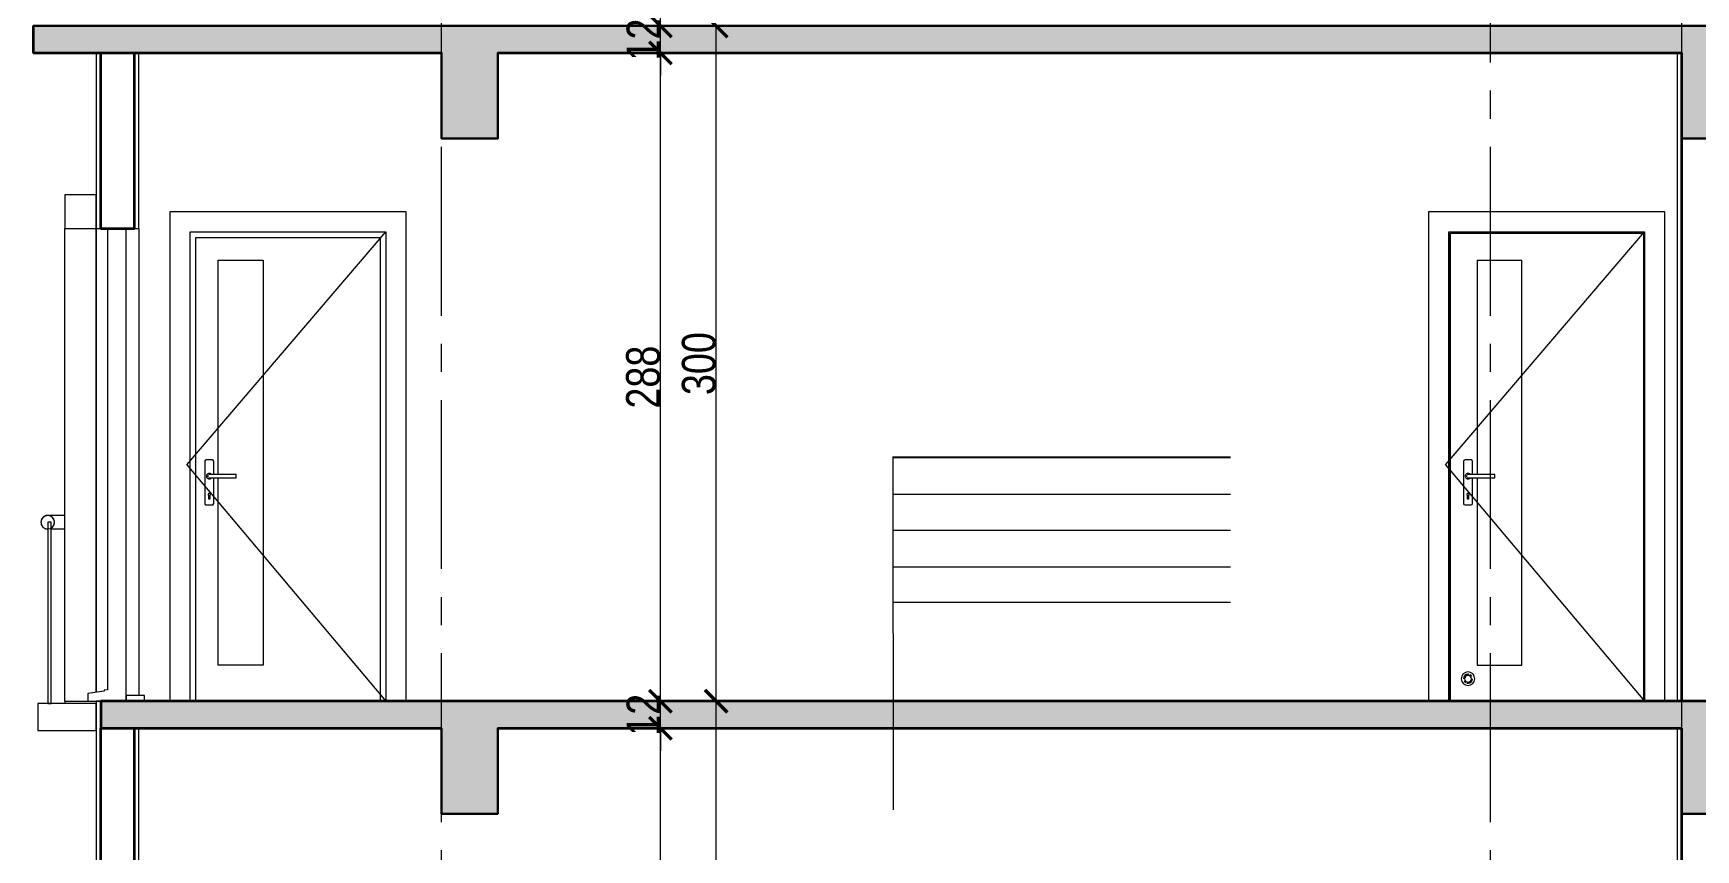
# Model space of a CAD drawing. Header units: millimetres. Extents: x 1373 to 40779, y 1939 to 6439.
# Drawn here: x 20245 to 20984, y 4710 to 5073 of the extents above; entities that cross this region are included whole.
import ezdxf

# ---------------------------------------------------------------- set-up
doc = ezdxf.new("R2010")
doc.units = ezdxf.units.MM
doc.linetypes.add('IMPORT-CENTER2', pattern=[112.5, 75, -12.5, 12.5, -12.5])
for name, color, linetype, lineweight in [('A-DETL', 6, 'Continuous', 30), ('A-DETL-GENF', 92, 'Continuous', 18), ('A-DOOR', 31, 'Continuous', 18), ('A-DOOR-FRAM', 31, 'Continuous', 18), ('A-FLOR-FNSH', 192, 'Continuous', 35), ('A-GLAZ', 151, 'Continuous', 18), ('A-WALL', 20, 'Continuous', 9), ('A-WALL-FNSH', 113, 'Continuous', 18), ('ESYA', 3, 'Continuous', 25), ('HESAPLAMALAR', 2, 'Continuous', 30), ('S-GRID', 252, 'IMPORT-CENTER2', 5), ('YAZI', 2, 'Continuous', 18)]:
    doc.layers.add(name, color=color, linetype=linetype, lineweight=lineweight)
doc.layers.add('MASSE', color=7, linetype='Continuous')
doc.styles.add('50', font='arial.ttf', dxfattribs={"width": 0.8})
doc.dimstyles.new('NERGİS', dxfattribs={"dimtxt": 15, "dimasz": 10, "dimexe": 20, "dimexo": 150, "dimgap": 0, "dimtad": 1, "dimdec": 0, "dimzin": 1, "dimtxsty": '50', "dimblk": 'ARCHTICK', "dimcen": 0, "dimse1": 1, "dimse2": 1, "dimclrd": 56, "dimclrt": 56, "dimazin": 3, "dimtfac": 1, "dimtdec": 0, "dimtix": 1, "dimtmove": 2, "dimatfit": 2, "dimldrblk": 'DOTSMALL', "dimlwd": 0, "dimlwe": -1, "dimarcsym": 0})

# ---------------------------------------------------------------- blocks, each defined once
blk = doc.blocks.new('Tpl Variable Casement1 - _FRANSUZ-2080562-Schnitt 0')
at = {"layer": 'A-GLAZ'}
for p, q in [((-1248.71, 625), (-1248.71, 610)), ((-1234.71, 625), (-1248.71, 625)), ((-1234.71, 610), (-1234.71, 625)), ((-1248.71, 610), (-1234.71, 610)), ((-1248.71, 400), (-1248.71, 610)), ((-1234.71, 610), (-1234.71, 403.95)), ((-1221.41, 610), (-1229.71, 610)), ((-1229.71, 610), (-1229.71, 405.1)), ((-1221.41, 400), (-1221.41, 610)), ((-1248.71, 482.53), (-1256.28, 482.53)), ((-1254.71, 479.53), (-1256.28, 479.53)), ((-1256.28, 479.53), (-1256.28, 399)), ((-1254.71, 399), (-1254.71, 479.53)), ((-1254.71, 476.53), (-1248.71, 476.53)), ((-1248.71, 400), (-1238.46, 400)), ((-1248.71, 400), (-1248.71, 399)), ((-1231.21, 404.47), (-1238.46, 403.38)), ((-1238.46, 403.38), (-1238.46, 400)), ((-1238.46, 400), (-1221.41, 400)), ((-1229.71, 405.1), (-1231.21, 404.97)), ((-1231.21, 404.97), (-1231.21, 404.47)), ((-1213.21, 402.5), (-1221.41, 402.5)), ((-1221.41, 402.5), (-1221.41, 400)), ((-1221.41, 400), (-1213.21, 400)), ((-1213.21, 400), (-1213.21, 402.5)), ((-1234.71, 399), (-1260.71, 399)), ((-1260.71, 399), (-1260.71, 387)), ((-1256.28, 399), (-1254.71, 399)), ((-1234.71, 387), (-1234.71, 399)), ((-1260.71, 387), (-1234.71, 387))]:
    blk.add_line(p, q, dxfattribs=at)
for start, end in [(360, 180), (180, 360)]:
    blk.add_arc((-1256.28, 479.53), 3, start, end, dxfattribs=at)
for points, knots in [([(-1258.75, 481.24), (-1258.79, 481.17), (-1258.91, 480.99), (-1259.06, 480.68), (-1259.23, 480.19), (-1259.28, 479.79), (-1259.28, 479.53)], [0.807426, 0.807426, 0.807426, 0.807426, 0.8333333, 0.875, 0.9166667, 1, 1, 1, 1]), ([(-1257.27, 482.36), (-1257.32, 482.34), (-1257.44, 482.3), (-1257.61, 482.22), (-1257.78, 482.13), (-1257.95, 482.03), (-1258.16, 481.87), (-1258.36, 481.7), (-1258.54, 481.51), (-1258.62, 481.41), (-1258.66, 481.36)], [0.6072307, 0.6072307, 0.6072307, 0.6072307, 0.625, 0.6458333, 0.6666667, 0.6875, 0.7083333, 0.75, 0.7708333, 0.7916667, 0.7916667, 0.7916667, 0.7916667]), ([(-1255.5, 482.43), (-1255.57, 482.45), (-1255.69, 482.48), (-1255.89, 482.51), (-1256.08, 482.53), (-1256.28, 482.53), (-1256.48, 482.53), (-1256.67, 482.51), (-1256.86, 482.48), (-1257.04, 482.44), (-1257.14, 482.4), (-1257.19, 482.39)], [0.4166667, 0.4166667, 0.4166667, 0.4166667, 0.4375, 0.4583333, 0.4791667, 0.5, 0.5208333, 0.5416667, 0.5625, 0.5833333, 0.5979088, 0.5979088, 0.5979088, 0.5979088]), ([(-1253.9, 481.36), (-1253.94, 481.41), (-1254.02, 481.51), (-1254.2, 481.7), (-1254.45, 481.92), (-1254.72, 482.1), (-1254.95, 482.22), (-1255.12, 482.3), (-1255.23, 482.34), (-1255.29, 482.36)], [0.2083333, 0.2083333, 0.2083333, 0.2083333, 0.2291667, 0.25, 0.2916667, 0.3333333, 0.3541667, 0.375, 0.3927693, 0.3927693, 0.3927693, 0.3927693]), ([(-1253.28, 479.53), (-1253.28, 479.79), (-1253.33, 480.19), (-1253.5, 480.68), (-1253.65, 480.99), (-1253.77, 481.17), (-1253.81, 481.24)], [0, 0, 0, 0, 0.0833333, 0.125, 0.1666667, 0.192574, 0.192574, 0.192574, 0.192574]), ([(-1259.28, 479.53), (-1259.28, 479.27), (-1259.23, 478.88), (-1259.06, 478.38), (-1258.91, 478.07), (-1258.79, 477.89), (-1258.75, 477.82)], [0, 0, 0, 0, 0.0833333, 0.125, 0.1666667, 0.192574, 0.192574, 0.192574, 0.192574]), ([(-1258.66, 477.7), (-1258.62, 477.65), (-1258.54, 477.55), (-1258.36, 477.36), (-1258.11, 477.14), (-1257.84, 476.96), (-1257.61, 476.84), (-1257.44, 476.76), (-1257.32, 476.72), (-1257.27, 476.7)], [0.2083333, 0.2083333, 0.2083333, 0.2083333, 0.2291667, 0.25, 0.2916667, 0.3333333, 0.3541667, 0.375, 0.3927693, 0.3927693, 0.3927693, 0.3927693]), ([(-1257.2, 476.68), (-1257.15, 476.66), (-1257.04, 476.63), (-1256.86, 476.59), (-1256.67, 476.55), (-1256.48, 476.54), (-1256.34, 476.53), (-1256.28, 476.53)], [0.40046517, 0.40046517, 0.40046517, 0.40046517, 0.41666667, 0.4375, 0.45833333, 0.47916667, 0.5, 0.5, 0.5, 0.5]), ([(-1254.71, 476.98), (-1254.67, 477), (-1254.59, 477.05), (-1254.4, 477.19), (-1254.2, 477.36), (-1254.02, 477.55), (-1253.94, 477.65), (-1253.9, 477.7)], [0.675784, 0.675784, 0.675784, 0.675784, 0.6875, 0.7083333, 0.75, 0.7708333, 0.7916667, 0.7916667, 0.7916667, 0.7916667]), ([(-1253.81, 477.82), (-1253.77, 477.89), (-1253.65, 478.07), (-1253.5, 478.38), (-1253.33, 478.88), (-1253.28, 479.27), (-1253.28, 479.53)], [0.807426, 0.807426, 0.807426, 0.807426, 0.8333333, 0.875, 0.9166667, 1, 1, 1, 1])]:
    blk.add_open_spline(points, degree=3, knots=knots, dxfattribs=at)
blk = doc.blocks.new('Tpl Variable Casement1 - _FRANSUZ-V4-Schnitt 0')
at = {"layer": 'A-GLAZ'}
for points, knots in [([(-1258.75, 481.24), (-1258.79, 481.17), (-1258.91, 480.99), (-1259.06, 480.68), (-1259.23, 480.19), (-1259.28, 479.79), (-1259.28, 479.53)], [0.807426, 0.807426, 0.807426, 0.807426, 0.8333333, 0.875, 0.9166667, 1, 1, 1, 1]), ([(-1257.27, 482.36), (-1257.32, 482.34), (-1257.44, 482.3), (-1257.61, 482.22), (-1257.78, 482.13), (-1257.95, 482.03), (-1258.16, 481.87), (-1258.36, 481.7), (-1258.54, 481.51), (-1258.62, 481.41), (-1258.66, 481.36)], [0.6072307, 0.6072307, 0.6072307, 0.6072307, 0.625, 0.6458333, 0.6666667, 0.6875, 0.7083333, 0.75, 0.7708333, 0.7916667, 0.7916667, 0.7916667, 0.7916667]), ([(-1256.28, 482.53), (-1256.34, 482.53), (-1256.47, 482.53), (-1256.67, 482.51), (-1256.87, 482.48), (-1257.04, 482.44), (-1257.14, 482.4), (-1257.19, 482.39)], [0.5, 0.5, 0.5, 0.5, 0.52083333, 0.54166667, 0.5625, 0.58333333, 0.59790884, 0.59790884, 0.59790884, 0.59790884]), ([(-1259.28, 479.53), (-1259.28, 479.27), (-1259.23, 478.88), (-1259.06, 478.38), (-1258.91, 478.07), (-1258.79, 477.89), (-1258.75, 477.82)], [0, 0, 0, 0, 0.0833333, 0.125, 0.1666667, 0.192574, 0.192574, 0.192574, 0.192574]), ([(-1258.66, 477.7), (-1258.62, 477.65), (-1258.54, 477.55), (-1258.36, 477.36), (-1258.11, 477.14), (-1257.84, 476.96), (-1257.61, 476.84), (-1257.44, 476.76), (-1257.32, 476.72), (-1257.27, 476.7)], [0.2083333, 0.2083333, 0.2083333, 0.2083333, 0.2291667, 0.25, 0.2916667, 0.3333333, 0.3541667, 0.375, 0.3927693, 0.3927693, 0.3927693, 0.3927693]), ([(-1257.2, 476.68), (-1257.15, 476.66), (-1257.04, 476.63), (-1256.87, 476.59), (-1256.67, 476.55), (-1256.47, 476.54), (-1256.34, 476.53), (-1256.28, 476.53)], [0.40046517, 0.40046517, 0.40046517, 0.40046517, 0.41666667, 0.4375, 0.45833333, 0.47916667, 0.5, 0.5, 0.5, 0.5])]:
    blk.add_open_spline(points, degree=3, knots=knots, dxfattribs=at)
blk = doc.blocks.new('KOEWKOEW')
at = {"layer": 'YAZI', "linetype": 'Continuous', "lineweight": 0}
for p, q in [((28185.88, 4635.87), (28335.91, 4635.87)), ((28185.88, 4635.87), (28185.96, 4479.1)), ((28335.91, 4635.43), (28185.88, 4635.43)), ((28335.91, 4619.25), (28185.88, 4619.25)), ((28335.91, 4603.25), (28185.88, 4603.25)), ((28335.91, 4586.84), (28185.88, 4586.84)), ((28335.91, 4571.25), (28185.86, 4571.25))]:
    blk.add_line(p, q, dxfattribs=at)
blk = doc.blocks.new('_ArchTick')
at = {"color": 0, "linetype": 'ByBlock', "const_width": 0.15}
blk.add_lwpolyline([(-0.5, -0.5), (0.5, 0.5)], dxfattribs=at)
blk = doc.blocks.new('*D18551')
at = {"layer": 'Defpoints', "color": 0, "transparency": 16777216}
for p in [(20523.35, 4763.76), (20565.11, 4763.76), (20568.91, 4475.76)]:
    blk.add_point(p, dxfattribs=at)
at = {"layer": 'MASSE', "color": 56, "lineweight": 0, "transparency": 16777216}
blk.add_line((20523.35, 4475.76), (20523.35, 4763.76), dxfattribs=at)
at = {"layer": 'MASSE', "color": 56, "lineweight": 0, "transparency": 16777216, "xscale": 10, "yscale": 10, "zscale": 10}
for p, rotation in [((20523.35, 4763.76), 90), ((20523.35, 4475.76), 270)]:
    blk.add_blockref('_ArchTick', p, dxfattribs=dict(at, rotation=rotation))
at = {"layer": 'MASSE', "color": 56, "transparency": 16777216, "insert": (20515.69, 4619.76), "char_height": 15, "attachment_point": 5, "rotation": 90, "style": '50'}
blk.add_mtext('288', dxfattribs=at)
blk = doc.blocks.new('_DotSmall')
at = {"layer": 'ESYA', "color": 0, "const_width": 0.5}
blk.add_lwpolyline([(-0.0625, 0, 1), (0.0625, 0, 1)], format="xyb", close=True, dxfattribs=at)
blk = doc.blocks.new('*D18552')
at = {"layer": 'Defpoints', "color": 0, "transparency": 16777216}
for p in [(20523.35, 4775.76), (20577.52, 4775.76), (20565.11, 4763.76)]:
    blk.add_point(p, dxfattribs=at)
at = {"layer": 'MASSE', "color": 56, "lineweight": 0, "transparency": 16777216}
for p, q in [((20523.35, 4775.76), (20523.35, 4785.76)), ((20523.35, 4763.76), (20523.35, 4775.76)), ((20523.35, 4763.76), (20523.35, 4753.76))]:
    blk.add_line(p, q, dxfattribs=at)
at = {"layer": 'MASSE', "color": 56, "lineweight": 0, "transparency": 16777216, "xscale": 10, "yscale": 10, "zscale": 10}
for p, rotation in [((20523.35, 4775.76), 270), ((20523.35, 4763.76), 90)]:
    blk.add_blockref('_ArchTick', p, dxfattribs=dict(at, rotation=rotation))
at = {"layer": 'MASSE', "color": 56, "transparency": 16777216, "insert": (20515.82, 4769.76), "char_height": 15, "attachment_point": 5, "rotation": 90, "style": '50'}
blk.add_mtext('12', dxfattribs=at)
blk = doc.blocks.new('*D18553')
at = {"layer": 'Defpoints', "color": 0, "transparency": 16777216}
for p in [(20523.35, 5063.76), (20541.61, 5063.76), (20577.52, 4775.76)]:
    blk.add_point(p, dxfattribs=at)
at = {"layer": 'MASSE', "color": 56, "lineweight": 0, "transparency": 16777216}
blk.add_line((20523.35, 4775.76), (20523.35, 5063.76), dxfattribs=at)
at = {"layer": 'MASSE', "color": 56, "lineweight": 0, "transparency": 16777216, "xscale": 10, "yscale": 10, "zscale": 10}
for p, rotation in [((20523.35, 5063.76), 90), ((20523.35, 4775.76), 270)]:
    blk.add_blockref('_ArchTick', p, dxfattribs=dict(at, rotation=rotation))
at = {"layer": 'MASSE', "color": 56, "transparency": 16777216, "insert": (20515.69, 4919.76), "char_height": 15, "attachment_point": 5, "rotation": 90, "style": '50'}
blk.add_mtext('288', dxfattribs=at)
blk = doc.blocks.new('*D18554')
at = {"layer": 'Defpoints', "color": 0, "transparency": 16777216}
for p in [(20523.35, 5075.76), (20550.65, 5075.76), (20541.61, 5063.76)]:
    blk.add_point(p, dxfattribs=at)
at = {"layer": 'MASSE', "color": 56, "lineweight": 0, "transparency": 16777216}
for p, q in [((20523.35, 5075.76), (20523.35, 5085.76)), ((20523.35, 5063.76), (20523.35, 5075.76)), ((20523.35, 5063.76), (20523.35, 5053.76))]:
    blk.add_line(p, q, dxfattribs=at)
at = {"layer": 'MASSE', "color": 56, "lineweight": 0, "transparency": 16777216, "xscale": 10, "yscale": 10, "zscale": 10}
for p, rotation in [((20523.35, 5075.76), 270), ((20523.35, 5063.76), 90)]:
    blk.add_blockref('_ArchTick', p, dxfattribs=dict(at, rotation=rotation))
at = {"layer": 'MASSE', "color": 56, "transparency": 16777216, "insert": (20515.82, 5069.76), "char_height": 15, "attachment_point": 5, "rotation": 90, "style": '50'}
blk.add_mtext('12', dxfattribs=at)
blk = doc.blocks.new('*D18560')
at = {"layer": 'Defpoints', "color": 0, "transparency": 16777216}
for p in [(20548.14, 4775.76), (20548.14, 4775.76), (20548.14, 4475.76)]:
    blk.add_point(p, dxfattribs=at)
at = {"layer": 'MASSE', "color": 56, "lineweight": 0, "transparency": 16777216}
blk.add_line((20548.14, 4475.76), (20548.14, 4775.76), dxfattribs=at)
at = {"layer": 'MASSE', "color": 56, "lineweight": 0, "transparency": 16777216, "xscale": 10, "yscale": 10, "zscale": 10}
for p, rotation in [((20548.14, 4775.76), 90), ((20548.14, 4475.76), 270)]:
    blk.add_blockref('_ArchTick', p, dxfattribs=dict(at, rotation=rotation))
at = {"layer": 'MASSE', "color": 56, "transparency": 16777216, "insert": (20540.48, 4625.76), "char_height": 15, "attachment_point": 5, "rotation": 90, "style": '50'}
blk.add_mtext('300', dxfattribs=at)
blk = doc.blocks.new('*D18561')
at = {"layer": 'Defpoints', "color": 0, "transparency": 16777216}
for p in [(20548.14, 5075.76), (20550.65, 5075.76), (20548.14, 4775.76)]:
    blk.add_point(p, dxfattribs=at)
at = {"layer": 'MASSE', "color": 56, "lineweight": 0, "transparency": 16777216}
blk.add_line((20548.14, 4775.76), (20548.14, 5075.76), dxfattribs=at)
at = {"layer": 'MASSE', "color": 56, "lineweight": 0, "transparency": 16777216, "xscale": 10, "yscale": 10, "zscale": 10}
for p, rotation in [((20548.14, 5075.76), 90), ((20548.14, 4775.76), 270)]:
    blk.add_blockref('_ArchTick', p, dxfattribs=dict(at, rotation=rotation))
at = {"layer": 'MASSE', "color": 56, "transparency": 16777216, "insert": (20540.48, 4925.76), "char_height": 15, "attachment_point": 5, "rotation": 90, "style": '50'}
blk.add_mtext('300', dxfattribs=at)

msp = doc.modelspace()

# ---------------------------------------------------------------- hatches: boundary and pattern name
at = {"layer": 'A-DETL-GENF'}
h = msp.add_hatch(dxfattribs=at)
h.set_pattern_fill('ANSI33', color=153, style=0)
h.set_pattern_definition([(45, (-2026.8924, 6887.495), (-4.490128, 4.490128), []), (45, (-2022.402, 6887.495), (-4.490128, 4.490128), [3.175, -1.5875])])
h.paths.add_polyline_path([(21976.28, 5063.76), (22106.4, 5063.76), (22106.4, 5075.76), (21002.31, 5075.76), (20426.03, 5075.76), (20244.56, 5075.76), (20244.56, 5063.76), (20426.03, 5063.76), (20426.03, 5025.76), (20451.03, 5025.76), (20451.03, 5063.76), (20977.31, 5063.76), (20977.31, 5025.76), (21002.31, 5025.76), (21002.31, 5063.76), (21417.31, 5063.76), (21417.31, 5025.76), (21442.31, 5025.76), (21442.31, 5063.76), (21951.28, 5063.76), (21951.28, 5025.76), (21976.28, 5025.76)])
h = msp.add_hatch(dxfattribs=at)
h.set_pattern_fill('ANSI33', color=153, style=0)
h.set_pattern_definition([(45, (-2026.8924, 7487.495), (-4.490128, 4.490128), []), (45, (-2022.402, 7487.495), (-4.490128, 4.490128), [3.175, -1.5875])])
h.paths.add_polyline_path([(20451.03, 4763.76), (20977.31, 4763.76), (20977.31, 4725.76), (21002.31, 4725.76), (21002.31, 4775.76), (20426.03, 4775.76), (20274.56, 4775.76), (20274.56, 4763.76), (20426.03, 4763.76), (20426.03, 4725.76), (20451.03, 4725.76)])
h.paths.add_polyline_path([(21442.31, 4763.76), (21951.28, 4763.76), (21951.28, 4725.76), (21976.28, 4725.76), (21976.28, 4763.76), (22076.37, 4763.76), (22076.37, 4775.76), (21267.31, 4775.76), (21267.31, 4763.76), (21417.31, 4763.76), (21417.31, 4725.76), (21442.31, 4725.76)])

# ---------------------------------------------------------------- linework, layer by layer
at = {"layer": 'A-DETL'}
msp.add_lwpolyline([(21002.31, 5075.76), (20426.03, 5075.76), (20244.56, 5075.76), (20244.56, 5063.76), (20426.03, 5063.76), (20426.03, 5025.76), (20451.03, 5025.76), (20451.03, 5063.76), (20977.31, 5063.76), (20977.31, 5025.76), (21002.31, 5025.76), (21002.31, 5063.76)], dxfattribs=at)
msp.add_lwpolyline([(20426.03, 4775.76), (20274.56, 4775.76), (20274.56, 4763.76), (20426.03, 4763.76), (20426.03, 4725.76), (20451.03, 4725.76), (20451.03, 4763.76), (20977.31, 4763.76), (20977.31, 4725.76), (21002.31, 4725.76), (21002.31, 4775.76)], close=True, dxfattribs=at)
at = {"layer": 'A-DOOR'}
for p, q in [((20312.8, 4880.76), (20401.3, 4984.26)), ((20872.31, 4880.76), (20960.81, 4984.26)), ((20960.31, 4983.76), (20874.31, 4983.76)), ((20874.31, 4775.76), (20874.31, 4983.76)), ((20960.31, 4983.76), (20960.31, 4775.76)), ((20326.8, 4876.42), (20326.8, 4971.76)), ((20326.8, 4971.76), (20346.8, 4971.76)), ((20346.8, 4971.76), (20346.8, 4791.76)), ((20886.31, 4971.76), (20886.31, 4876.42)), ((20886.31, 4971.76), (20906.31, 4971.76)), ((20906.31, 4791.76), (20906.31, 4971.76)), ((20312.8, 4880.76), (20401.3, 4775.76)), ((20320.8, 4882.28), (20320.8, 4863.62)), ((20324.13, 4882.95), (20321.47, 4882.95)), ((20324.8, 4876.43), (20324.8, 4882.28)), ((20872.31, 4880.76), (20960.81, 4775.76)), ((20880.31, 4882.28), (20880.31, 4863.62)), ((20883.65, 4882.95), (20880.98, 4882.95)), ((20884.31, 4876.43), (20884.31, 4882.28)), ((20334.8, 4876.46), (20323.8, 4876.46)), ((20323.8, 4875.06), (20334.8, 4875.06)), ((20324.8, 4863.62), (20324.8, 4875.08)), ((20326.8, 4791.76), (20326.8, 4875.08)), ((20334.8, 4875.76), (20334.8, 4876.46)), ((20334.8, 4875.06), (20334.8, 4875.76)), ((20894.31, 4876.46), (20883.31, 4876.46)), ((20883.31, 4875.06), (20894.31, 4875.06)), ((20884.31, 4863.62), (20884.31, 4875.08)), ((20886.31, 4875.08), (20886.31, 4791.76)), ((20894.31, 4875.76), (20894.31, 4876.46)), ((20894.31, 4875.06), (20894.31, 4875.76)), ((20321.47, 4862.95), (20324.13, 4862.95)), ((20322.55, 4865.52), (20322.55, 4867.15)), ((20323.05, 4865.52), (20322.55, 4865.52)), ((20323.05, 4867.15), (20323.05, 4865.52)), ((20880.98, 4862.95), (20883.65, 4862.95)), ((20882.06, 4865.52), (20882.06, 4867.15)), ((20882.56, 4865.52), (20882.06, 4865.52)), ((20882.56, 4867.15), (20882.56, 4865.52)), ((20346.8, 4791.76), (20326.8, 4791.76)), ((20886.31, 4791.76), (20906.31, 4791.76))]:
    msp.add_line(p, q, dxfattribs=at)
at = {"layer": 'A-DOOR', "flags": 128}
for points in [[(20323.8, 4876.46), (20323.76, 4876.46), (20323.72, 4876.46), (20323.68, 4876.46), (20323.64, 4876.46), (20323.6, 4876.46), (20323.56, 4876.46), (20323.52, 4876.46), (20323.48, 4876.46), (20323.45, 4876.46), (20323.41, 4876.46), (20323.37, 4876.46), (20323.34, 4876.46), (20323.3, 4876.46), (20323.27, 4876.46), (20323.23, 4876.46), (20323.2, 4876.46), (20323.17, 4876.46), (20323.14, 4876.46), (20323.11, 4876.46), (20323.08, 4876.46), (20323.05, 4876.46), (20323.03, 4876.46), (20323, 4876.46), (20322.98, 4876.46), (20322.96, 4876.46), (20322.94, 4876.46), (20322.92, 4876.46), (20322.9, 4876.46), (20322.88, 4876.46), (20322.87, 4876.46), (20322.85, 4876.46), (20322.84, 4876.46), (20322.83, 4876.46), (20322.82, 4876.46), (20322.81, 4876.46), (20322.81, 4876.46), (20322.8, 4876.46), (20322.8, 4876.46), (20322.8, 4876.46)], [(20322.8, 4875.06), (20322.8, 4875.06), (20322.8, 4875.06), (20322.81, 4875.06), (20322.81, 4875.06), (20322.82, 4875.06), (20322.83, 4875.06), (20322.84, 4875.06), (20322.85, 4875.06), (20322.86, 4875.06), (20322.88, 4875.06), (20322.89, 4875.06), (20322.91, 4875.06), (20322.93, 4875.06), (20322.95, 4875.06), (20322.97, 4875.06), (20323, 4875.06), (20323.02, 4875.06), (20323.05, 4875.06), (20323.07, 4875.06), (20323.1, 4875.06), (20323.13, 4875.06), (20323.16, 4875.06), (20323.19, 4875.06), (20323.23, 4875.06), (20323.26, 4875.06), (20323.29, 4875.06), (20323.33, 4875.06), (20323.36, 4875.06), (20323.4, 4875.06), (20323.44, 4875.06), (20323.47, 4875.06), (20323.51, 4875.06), (20323.55, 4875.06), (20323.59, 4875.06), (20323.63, 4875.06), (20323.67, 4875.06), (20323.71, 4875.06), (20323.75, 4875.06), (20323.79, 4875.06), (20323.8, 4875.06)], [(20883.31, 4876.46), (20883.27, 4876.46), (20883.23, 4876.46), (20883.19, 4876.46), (20883.16, 4876.46), (20883.12, 4876.46), (20883.08, 4876.46), (20883.04, 4876.46), (20883, 4876.46), (20882.96, 4876.46), (20882.92, 4876.46), (20882.89, 4876.46), (20882.85, 4876.46), (20882.82, 4876.46), (20882.78, 4876.46), (20882.75, 4876.46), (20882.72, 4876.46), (20882.69, 4876.46), (20882.65, 4876.46), (20882.63, 4876.46), (20882.6, 4876.46), (20882.57, 4876.46), (20882.54, 4876.46), (20882.52, 4876.46), (20882.5, 4876.46), (20882.47, 4876.46), (20882.45, 4876.46), (20882.43, 4876.46), (20882.41, 4876.46), (20882.4, 4876.46), (20882.38, 4876.46), (20882.37, 4876.46), (20882.36, 4876.46), (20882.35, 4876.46), (20882.34, 4876.46), (20882.33, 4876.46), (20882.32, 4876.46), (20882.32, 4876.46), (20882.32, 4876.46), (20882.31, 4876.46)], [(20882.31, 4875.06), (20882.32, 4875.06), (20882.32, 4875.06), (20882.32, 4875.06), (20882.33, 4875.06), (20882.33, 4875.06), (20882.34, 4875.06), (20882.35, 4875.06), (20882.37, 4875.06), (20882.38, 4875.06), (20882.39, 4875.06), (20882.41, 4875.06), (20882.43, 4875.06), (20882.45, 4875.06), (20882.47, 4875.06), (20882.49, 4875.06), (20882.51, 4875.06), (20882.54, 4875.06), (20882.56, 4875.06), (20882.59, 4875.06), (20882.62, 4875.06), (20882.65, 4875.06), (20882.68, 4875.06), (20882.71, 4875.06), (20882.74, 4875.06), (20882.77, 4875.06), (20882.81, 4875.06), (20882.84, 4875.06), (20882.88, 4875.06), (20882.92, 4875.06), (20882.95, 4875.06), (20882.99, 4875.06), (20883.03, 4875.06), (20883.07, 4875.06), (20883.11, 4875.06), (20883.14, 4875.06), (20883.18, 4875.06), (20883.22, 4875.06), (20883.26, 4875.06), (20883.3, 4875.06), (20883.31, 4875.06)]]:
    msp.add_lwpolyline(points, dxfattribs=at)
at = {"layer": 'A-DOOR'}
for centre, radius, start, end in [((20321.47, 4882.28), 0.668, 90, 180), ((20321.47, 4882.28), 0.668, 90, 150), ((20324.13, 4882.28), 0.668, 0, 90), ((20324.13, 4882.28), 0.668, 30, 90), ((20880.98, 4882.28), 0.668, 90, 180), ((20883.65, 4882.28), 0.668, 0, 90), ((20322.8, 4875.76), 1.22, 33.86369, 180), ((20322.8, 4875.76), 1.22, 180, 326.13325), ((20322.8, 4875.76), 1.22, 195, 225), ((20322.8, 4875.76), 1.22, 105, 134.81322), ((20322.8, 4875.76), 0.7, 150, 180), ((20322.8, 4875.76), 0.7, 180, 210), ((20322.8, 4875.76), 1.22, 240, 270), ((20322.8, 4875.76), 0.7, 75, 120), ((20322.8, 4875.76), 0.7, 240, 285), ((20322.8, 4875.76), 1.22, 60, 90), ((20322.8, 4875.76), 1.22, 285, 326.13325), ((20322.8, 4875.76), 1.22, 33.86369, 45), ((20882.31, 4875.76), 1.22, 33.86369, 180), ((20882.31, 4875.76), 1.22, 180, 326.13325), ((20882.31, 4875.76), 0.7, 150, 180), ((20882.31, 4875.76), 0.7, 180, 210), ((20882.31, 4875.76), 0.7, 75, 120), ((20882.31, 4875.76), 0.7, 240, 285), ((20321.47, 4863.62), 0.668, 180, 270), ((20321.47, 4863.62), 0.668, 210, 270), ((20322.8, 4867.59), 0.5, 300, 240), ((20324.13, 4863.62), 0.668, 270, 0), ((20324.13, 4863.62), 0.668, 270, 330), ((20880.98, 4863.62), 0.668, 180, 270), ((20882.31, 4867.59), 0.5, 300, 240), ((20883.65, 4863.62), 0.668, 270, 0), ((20882.31, 4785.76), 3, 90, 270), ((20882.31, 4785.76), 3, 270, 90), ((20882.31, 4785.76), 1.98, 90, 180), ((20882.31, 4785.76), 1.98, 209.12526, 239.69802), ((20882.31, 4785.76), 1.5, 90, 270), ((20882.31, 4785.76), 1.98, 254.95624, 270), ((20882.31, 4785.76), 1.5, 270, 90), ((20882.31, 4785.76), 1.98, 270, 0), ((20882.31, 4785.76), 1.98, 74.95624, 89.77986), ((20882.31, 4785.76), 1.98, 29.12526, 59.69802)]:
    msp.add_arc(centre, radius, start, end, dxfattribs=at)
at = {"layer": 'A-DOOR-FRAM'}
for p, q in [((20410.3, 4993.26), (20305.3, 4993.26)), ((20305.3, 4993.26), (20305.3, 4775.76)), ((20410.3, 4775.76), (20410.3, 4993.26)), ((20969.81, 4993.26), (20864.81, 4993.26)), ((20864.81, 4993.26), (20864.81, 4775.76)), ((20969.81, 4775.76), (20969.81, 4993.26)), ((20314.3, 4775.76), (20314.3, 4984.26)), ((20314.3, 4984.26), (20401.3, 4984.26)), ((20316.8, 4775.76), (20316.8, 4981.76)), ((20316.8, 4981.76), (20398.8, 4981.76)), ((20398.8, 4981.76), (20398.8, 4775.76)), ((20401.3, 4984.26), (20401.3, 4775.76)), ((20873.81, 4775.76), (20873.81, 4984.26)), ((20873.81, 4984.26), (20960.81, 4984.26)), ((20874.31, 4983.76), (20874.31, 4775.76)), ((20874.31, 4983.76), (20960.31, 4983.76)), ((20960.31, 4983.76), (20960.31, 4775.76)), ((20960.81, 4984.26), (20960.81, 4775.76))]:
    msp.add_line(p, q, dxfattribs=at)
at = {"layer": 'A-FLOR-FNSH', "color": 250}
for p, q in [((20244.56, 5075.76), (20244.56, 5063.76)), ((20244.56, 5063.76), (20426.04, 5063.76)), ((20451.03, 5063.76), (20977.31, 5063.76)), ((20992.31, 4775.76), (20274.56, 4775.76)), ((20274.56, 4775.76), (20274.56, 4763.76)), ((20274.56, 4763.76), (20426.03, 4763.76)), ((20451.03, 4763.76), (20977.31, 4763.76))]:
    msp.add_line(p, q, dxfattribs=at)
at = {"layer": 'A-WALL', "lineweight": 35}
for p, q in [((20274.56, 4985.76), (20274.56, 5063.76)), ((20289.56, 4985.76), (20289.56, 5063.76)), ((20977.31, 4775.76), (20977.31, 5063.76)), ((20274.56, 4985.76), (20289.56, 4985.76)), ((20274.56, 4685.76), (20274.56, 4763.76)), ((20289.56, 4685.76), (20289.56, 4763.76)), ((20977.31, 4475.76), (20977.31, 4763.76))]:
    msp.add_line(p, q, dxfattribs=at)
at = {"layer": 'A-WALL'}
for p, q in [((20272.56, 4779.71), (20272.56, 4985.76)), ((20291.56, 4985.76), (20291.56, 4778.26))]:
    msp.add_line(p, q, dxfattribs=at)
at = {"layer": 'A-WALL-FNSH', "color": 7, "lineweight": 9}
for p, q in [((20272.56, 5063.76), (20272.56, 4985.76)), ((20291.56, 4985.76), (20291.56, 5063.76)), ((20975.31, 5063.76), (20975.31, 4775.76)), ((20272.56, 4985.76), (20274.56, 4985.76)), ((20289.56, 4985.76), (20291.56, 4985.76)), ((20272.56, 4775.76), (20272.56, 4685.76)), ((20274.56, 4775.76), (20272.56, 4775.76)), ((20291.56, 4685.76), (20291.56, 4763.76)), ((20975.31, 4763.76), (20975.31, 4475.76))]:
    msp.add_line(p, q, dxfattribs=at)
at = {"layer": 'S-GRID', "lineweight": 18}
for p, q in [((20426.04, 2922.05), (20426.04, 5571.72)), ((20892.31, 2922.05), (20892.31, 5571.72)), ((20977.31, 2922.05), (20977.31, 5571.72))]:
    msp.add_line(p, q, dxfattribs=at)

# ---------------------------------------------------------------- block references
at = {"layer": 'A-GLAZ'}
for name in ['Tpl Variable Casement1 - _FRANSUZ-2080562-Schnitt 0', 'Tpl Variable Casement1 - _FRANSUZ-V4-Schnitt 0']:
    msp.add_blockref(name, (21507.27, 4375.76), dxfattribs=at)
at = {"layer": 'HESAPLAMALAR', "linetype": 'ByBlock'}
msp.add_blockref('KOEWKOEW', (-7559.16, 248.43), dxfattribs=at)

# ---------------------------------------------------------------- dimensions: what is measured, and where the dimension line sits
at = {"layer": 'MASSE'}
for base, p1, p2, picture, middle in [((20523.35, 5075.76), (20541.61, 5063.76), (20550.65, 5075.76), '*D18554', (20515.82, 5069.76)), ((20548.14, 5075.76), (20548.14, 4775.76), (20550.65, 5075.76), '*D18561', (20540.48, 4925.76)), ((20523.35, 5063.76), (20577.52, 4775.76), (20541.61, 5063.76), '*D18553', (20515.69, 4919.76)), ((20523.35, 4775.76), (20565.11, 4763.76), (20577.52, 4775.76), '*D18552', (20515.82, 4769.76)), ((20548.14, 4775.76), (20548.14, 4475.76), (20548.14, 4775.76), '*D18560', (20540.48, 4625.76)), ((20523.35, 4763.76), (20568.91, 4475.76), (20565.11, 4763.76), '*D18551', (20515.69, 4619.76))]:
    dim = msp.add_linear_dim(base=base, p1=p1, p2=p2, angle=90, dimstyle='NERGİS', dxfattribs=at)
    dim.commit()
    dim.dimension.update_dxf_attribs({"geometry": picture, "text_midpoint": middle})

doc.saveas('drawing.dxf')
